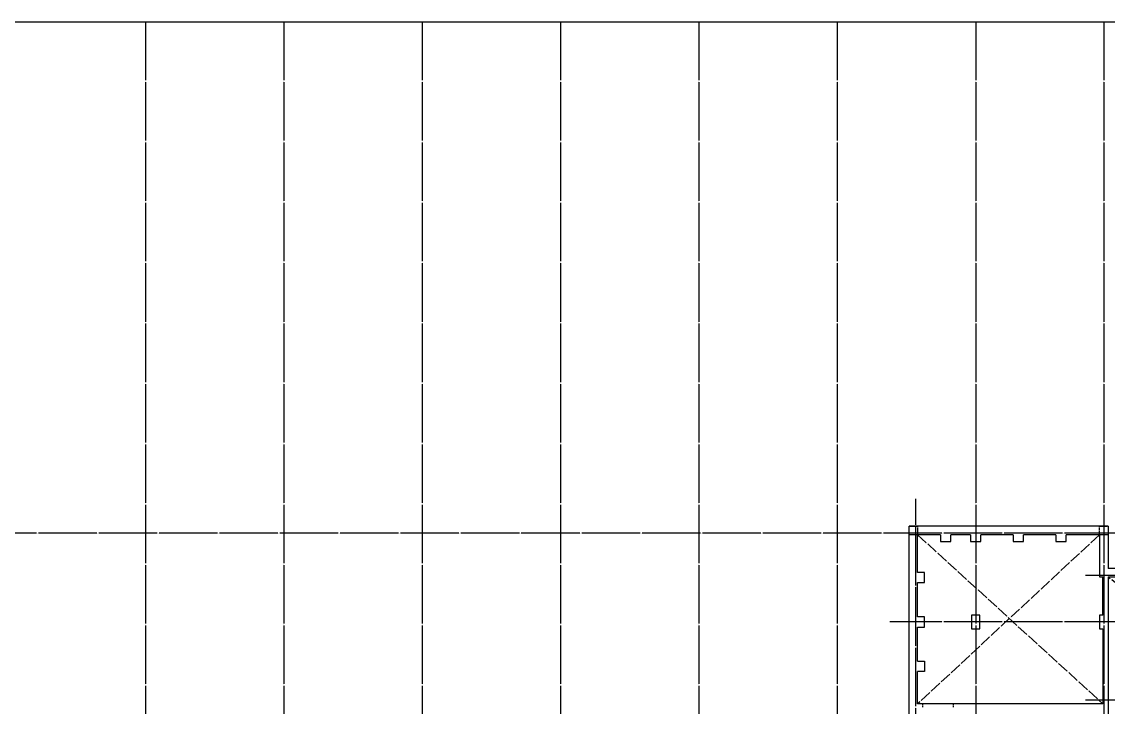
# Model space of a CAD drawing. Header units: millimetres. Extents: x 317501 to 2277231, y -321722 to 1186893.
# Drawn here: x 2014554 to 2078166, y 35457 to 75582 of the extents above; entities that cross this region are included whole.
import ezdxf

# ---------------------------------------------------------------- set-up
doc = ezdxf.new("R2010")
doc.units = ezdxf.units.MM
doc.header["$LTSCALE"] = 57
for name, pattern in [('XS-지하주차장$0$CEN', [62, 60, -1, 0, -1]), ('XS-지하주차장$0$DDOT', [14, 12, -1, 0, -1]), ('XS-지하주차장$0$HID', [2.3, 1.5, -0.8])]:
    doc.linetypes.add(name, pattern=pattern)
for name, color, linetype in [('XS-지하주차장$0$C3', 145, 'Continuous'), ('XS-지하주차장$0$CEN-P', 14, 'XS-지하주차장$0$CEN'), ('XS-지하주차장$0$COL', 2, 'Continuous'), ('XS-지하주차장$0$OPEN', 9, 'XS-지하주차장$0$DDOT'), ('XS-지하주차장$0$W1-H', 11, 'XS-지하주차장$0$HID')]:
    doc.layers.add(name, color=color, linetype=linetype)
doc.layers.add('XS-지하주차장$0$DEFPOINT', color=144, linetype='Continuous', plot=False)

# ---------------------------------------------------------------- blocks, each defined once
blk = doc.blocks.new('XS-지하주차장$0$B2-W')
at = {"layer": 'XS-지하주차장$0$W1-H'}
for p, q in [((143655, 61260), (158950, 61260)), ((158950, 49610), (158950, 61260)), ((148355, 60460), (148555, 60460)), ((148555, 60760), (150450, 60760)), ((148555, 60460), (148555, 60760)), ((150450, 60360), (150450, 60760)), ((151050, 60760), (153050, 60760)), ((151050, 60760), (151050, 60360)), ((153050, 60760), (153050, 60360)), ((153650, 60760), (155650, 60760)), ((153650, 60360), (153650, 60760)), ((155650, 60760), (155650, 60360)), ((156250, 60760), (158450, 60760)), ((156250, 60360), (156250, 60760)), ((158450, 59410), (158450, 60760)), ((151050, 60360), (150450, 60360)), ((153050, 60360), (153650, 60360)), ((155650, 60360), (156250, 60360)), ((158050, 59410), (158050, 58810)), ((158450, 59410), (158050, 59410)), ((148355, 58650), (148555, 58650)), ((148555, 49910), (148555, 58650)), ((158050, 58810), (158450, 58810)), ((158450, 57660), (158450, 58810)), ((152950, 57610), (152950, 57110)), ((153750, 57610), (152950, 57610)), ((153750, 57110), (153750, 57610)), ((158050, 57660), (158050, 57060)), ((158450, 57660), (158050, 57660)), ((152950, 57110), (153750, 57110)), ((158050, 57060), (158450, 57060)), ((158450, 55160), (158450, 57060)), ((158050, 55160), (158050, 54560)), ((158450, 55160), (158050, 55160)), ((158050, 54560), (158450, 54560)), ((158450, 52660), (158450, 54560)), ((158050, 52660), (158050, 52060)), ((158450, 52660), (158050, 52660)), ((158050, 52060), (158450, 52060)), ((158450, 50110), (158450, 52060)), ((152950, 49910), (148555, 49910)), ((152950, 50110), (152950, 49910)), ((153750, 50110), (152950, 50110)), ((153750, 49910), (153750, 50110)), ((153750, 49910), (155985, 49910)), ((158450, 50110), (155985, 50110)), ((155985, 50110), (155985, 49910)), ((155985, 49610), (147365, 49610)), ((155985, 49610), (155985, 47460)), ((158950, 49610), (156485, 49610)), ((156485, 42010), (156485, 49610))]:
    blk.add_line(p, q, dxfattribs=at)

msp = doc.modelspace()

# ---------------------------------------------------------------- linework, layer by layer
at = {"layer": 'XS-지하주차장$0$C3', "linetype": 'XS-지하주차장$0$HID', "ltscale": 0.5}
msp.add_line((2078153.6, 46051.6), (2077653.6, 46051.6), dxfattribs=at)
for points in [[(2066503.6, 45551.6), (2066503.6, 46051.6), (2067003.6, 46051.6), (2067003.6, 45551.6)], [(2077653.6, 45551.6), (2077653.6, 46051.6), (2078153.6, 46051.6), (2078153.6, 45551.6)]]:
    msp.add_lwpolyline(points, close=True, dxfattribs=at)
at = {"layer": 'XS-지하주차장$0$CEN-P'}
for p, q in [((2021803.6, 75581.6), (2021803.6, -148398.4)), ((2029903.6, 75581.6), (2029903.6, -47048.4)), ((2038003.6, 75581.6), (2038003.6, -148398.4)), ((2046103.6, 75581.6), (2046103.6, -148398.4)), ((2054203.6, 75581.6), (2054203.6, -148398.4)), ((2062303.6, 75581.6), (2062303.6, -148398.4)), ((2070403.6, 75581.6), (2070403.6, -148398.4)), ((2077903.6, 75581.6), (2077903.6, -148398.4)), ((2066903.6, 28456.6), (2066903.6, 47651.6)), ((2079028.6, 45651.6), (1953563.6, 45651.6)), ((2076833.6, 43186.6), (2148563.6, 43186.6)), ((2079028.6, 40451.6), (2065378.6, 40451.6)), ((2076833.6, 35886.6), (2104203.6, 35886.6))]:
    msp.add_line(p, q, dxfattribs=at)
at = {"layer": 'XS-지하주차장$0$COL'}
for p, q in [((2078153.6, 46051.6), (2066503.6, 46051.6)), ((2066503.6, 30756.6), (2066503.6, 46051.6)), ((2078153.6, 46051.6), (2078153.6, 43586.6)), ((2068353.6, 45551.6), (2067003.6, 45551.6)), ((2067003.6, 43351.6), (2067003.6, 45551.6)), ((2068353.6, 45551.6), (2068353.6, 45151.6)), ((2070103.6, 45551.6), (2068953.6, 45551.6)), ((2068953.6, 45151.6), (2068953.6, 45551.6)), ((2070103.6, 45551.6), (2070103.6, 45151.6)), ((2072603.6, 45551.6), (2070703.6, 45551.6)), ((2070703.6, 45151.6), (2070703.6, 45551.6)), ((2072603.6, 45551.6), (2072603.6, 45151.6)), ((2075103.6, 45551.6), (2073203.6, 45551.6)), ((2073203.6, 45151.6), (2073203.6, 45551.6)), ((2075103.6, 45551.6), (2075103.6, 45151.6)), ((2077653.6, 45551.6), (2075703.6, 45551.6)), ((2075703.6, 45151.6), (2075703.6, 45551.6)), ((2077653.6, 45551.6), (2077653.6, 43086.6)), ((2068353.6, 45151.6), (2068953.6, 45151.6)), ((2070103.6, 45151.6), (2070703.6, 45151.6)), ((2072603.6, 45151.6), (2073203.6, 45151.6)), ((2075103.6, 45151.6), (2075703.6, 45151.6)), ((2067403.6, 43351.6), (2067003.6, 43351.6)), ((2067403.6, 42751.6), (2067403.6, 43351.6)), ((2085753.6, 43586.6), (2078153.6, 43586.6)), ((2067003.6, 40751.6), (2067003.6, 42751.6)), ((2067003.6, 42751.6), (2067403.6, 42751.6)), ((2077653.6, 43086.6), (2077853.6, 43086.6)), ((2077853.6, 40851.6), (2077853.6, 43086.6)), ((2078153.6, 43086.6), (2078153.6, 30506.6)), ((2078153.6, 43086.6), (2080303.6, 43086.6)), ((2067403.6, 40751.6), (2067003.6, 40751.6)), ((2067403.6, 40151.6), (2067403.6, 40751.6)), ((2077853.6, 40851.6), (2077653.6, 40851.6)), ((2077653.6, 40851.6), (2077653.6, 40051.6)), ((2067003.6, 38151.6), (2067003.6, 40151.6)), ((2067003.6, 40151.6), (2067403.6, 40151.6)), ((2077653.6, 40051.6), (2077853.6, 40051.6)), ((2077853.6, 40051.6), (2077853.6, 35656.6)), ((2067003.6, 38151.6), (2067403.6, 38151.6)), ((2067003.6, 35656.6), (2067003.6, 37551.6)), ((2067403.6, 37551.6), (2067003.6, 37551.6)), ((2067403.6, 38151.6), (2067403.6, 37551.6)), ((2077853.6, 35656.6), (2067003.6, 35656.6))]:
    msp.add_line(p, q, dxfattribs=at)
msp.add_lwpolyline([(2070153.6, 40051.6), (2070653.6, 40051.6), (2070653.6, 40851.6), (2070153.6, 40851.6)], close=True, dxfattribs=at)
at = {"layer": 'XS-지하주차장$0$DEFPOINT'}
msp.add_lwpolyline([(2148563.6, -148398.4), (1953563.6, -148398.4), (1953563.6, 75581.6), (2148563.6, 75581.6)], close=True, dxfattribs=at)
at = {"layer": 'XS-지하주차장$0$OPEN'}
for p, q in [((2077653.6, 45551.6), (2067003.6, 35656.6)), ((2067003.6, 45551.6), (2077853.6, 35656.6)), ((2093853.6, 30506.6), (2078153.6, 43086.6))]:
    msp.add_line(p, q, dxfattribs=at)

# ---------------------------------------------------------------- block references
at = {"layer": 'XS-지하주차장$0$W1-H', "rotation": 90}
msp.add_blockref('XS-지하주차장$0$B2-W', (2127763.6, -112898.4), dxfattribs=at)

doc.saveas('drawing.dxf')
